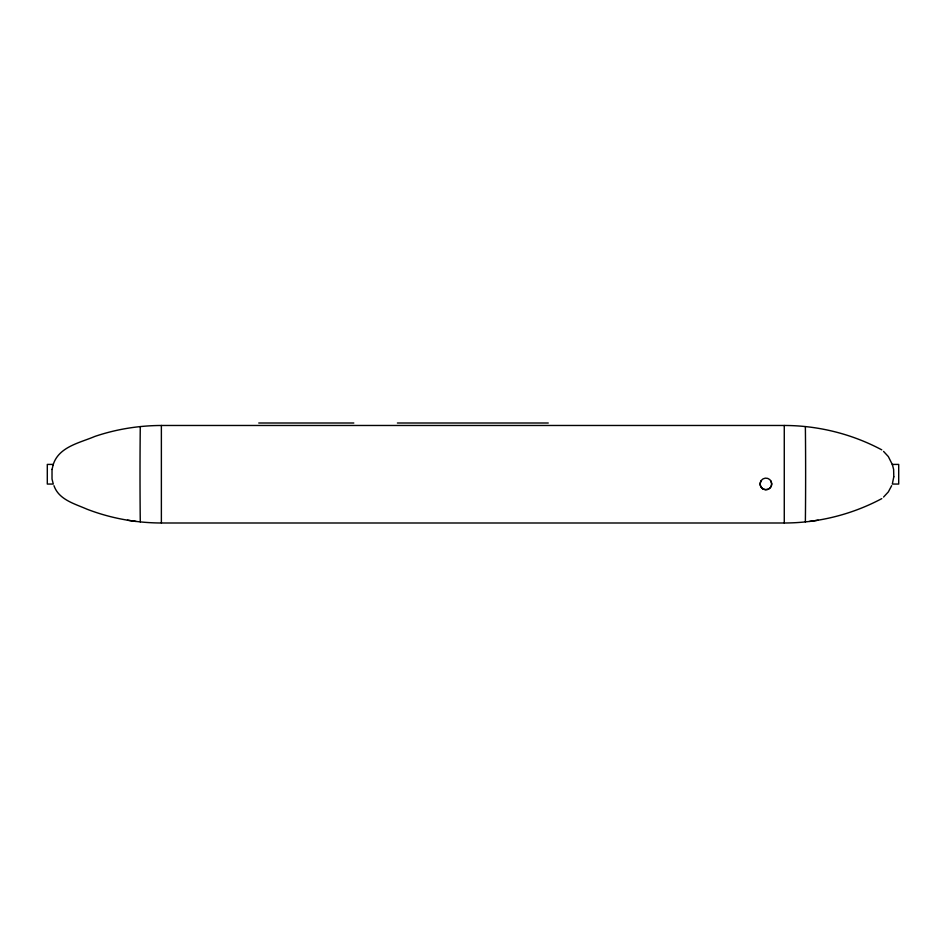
<?xml version="1.0" encoding="UTF-8"?>
<svg xmlns="http://www.w3.org/2000/svg" width="946" height="946" viewBox="0 0 946 946"><rect width="100%" height="100%" fill="white"/><g stroke="black" fill="none" stroke-linecap="round" stroke-linejoin="round"><path stroke-width="1.42" d="M760.903 481.006L760.123 483.903A5.806 5.759 0 0 0 765.905 489.697A5.806 5.759 0 0 0 771.711 483.903L770.919 481.006M53.094 464.971C58.557 446.772 79.582 442.941 94.872 436.425C116.252 429.177 138.802 425.57 161.376 425.475L784.269 425.475C818.124 425.499 851.92 433.907 881.79 449.858M891.652 485.688L888.341 491.896L883.564 497.064M881.79 498.625C851.92 514.565 818.124 522.972 784.269 522.996L161.376 522.996C135.976 522.925 110.623 518.302 86.914 509.161C74.675 503.733 58.865 499.807 53.981 485.688M809.551 521.447L818.136 520.217M258.755 423.004L353.816 423.004M397.391 423.004L548.254 423.004M127.497 520.217L136.094 521.447M883.564 451.408L888.341 456.575L892.539 464.971M784.269 425.475L784.269 522.996M161.376 425.475L161.376 522.996M805.365 426.599A96.185 2.022 90 0 1 805.365 521.885M140.28 521.885A96.185 2.022 90 0 1 140.28 426.599M893.793 476.784L892.338 484.056L898.7 484.056L898.7 464.415L892.338 464.415L893.627 469.441L893.793 476.784M52.018 469.441L52.018 479.043L53.295 484.056L47.3 484.056L47.3 464.415L53.307 464.415L52.018 469.441M763.02 488.905A5.782 5.782 0 0 0 771.7 483.903A5.782 5.782 0 0 0 763.02 478.889A5.782 5.782 0 0 0 763.02 488.905"/></g></svg>
